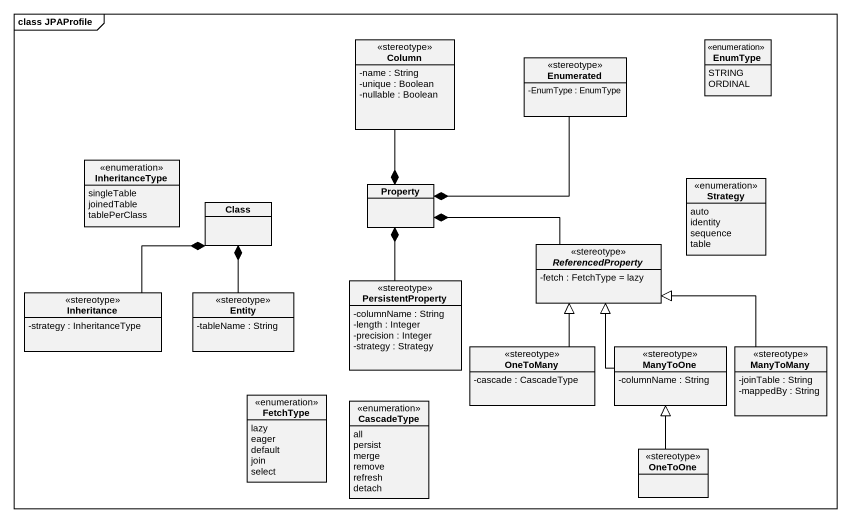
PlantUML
@startuml
mainframe class JPAProfile
hide circle
hide empty members
skinparam classAttributeIconSize 0
class Column <<stereotype>> {
  -name : String
  -unique : Boolean
  -nullable : Boolean
}
enum EnumType {
  STRING
  ORDINAL
}
class Enumerated <<stereotype>> {
  -EnumType : EnumType
}
enum InheritanceType {
  singleTable
  joinedTable
  tablePerClass
}
class Property
enum Strategy {
  auto
  identity
  sequence
  table
}
class "Class" as Class_
abstract class ReferencedProperty <<stereotype>> {
  -fetch : FetchType = lazy
}
class Inheritance <<stereotype>> {
  -strategy : InheritanceType
}
class "Entity" as Entity_ <<stereotype>> {
  -tableName : String
}
class PersistentProperty <<stereotype>> {
  -columnName : String
  -length : Integer
  -precision : Integer
  -strategy : Strategy
}
class OneToMany <<stereotype>> {
  -cascade : CascadeType
}
class ManyToOne <<stereotype>> {
  -columnName : String
}
class ManyToMany <<stereotype>> {
  -joinTable : String
  -mappedBy : String
}
enum FetchType {
  lazy
  eager
  default
  join
  select
}
enum CascadeType {
  all
  persist
  merge
  remove
  refresh
  detach
}
class OneToOne <<stereotype>>
Column --* Property
Enumerated --* Property
ReferencedProperty -left-* Property
Inheritance -up-* Class_
Entity_ -up-* Class_
PersistentProperty -up-* Property
OneToMany -up-|> ReferencedProperty
ManyToOne -up-|> ReferencedProperty
ManyToMany -left-|> ReferencedProperty
OneToOne -up-|> ManyToOne
@enduml
